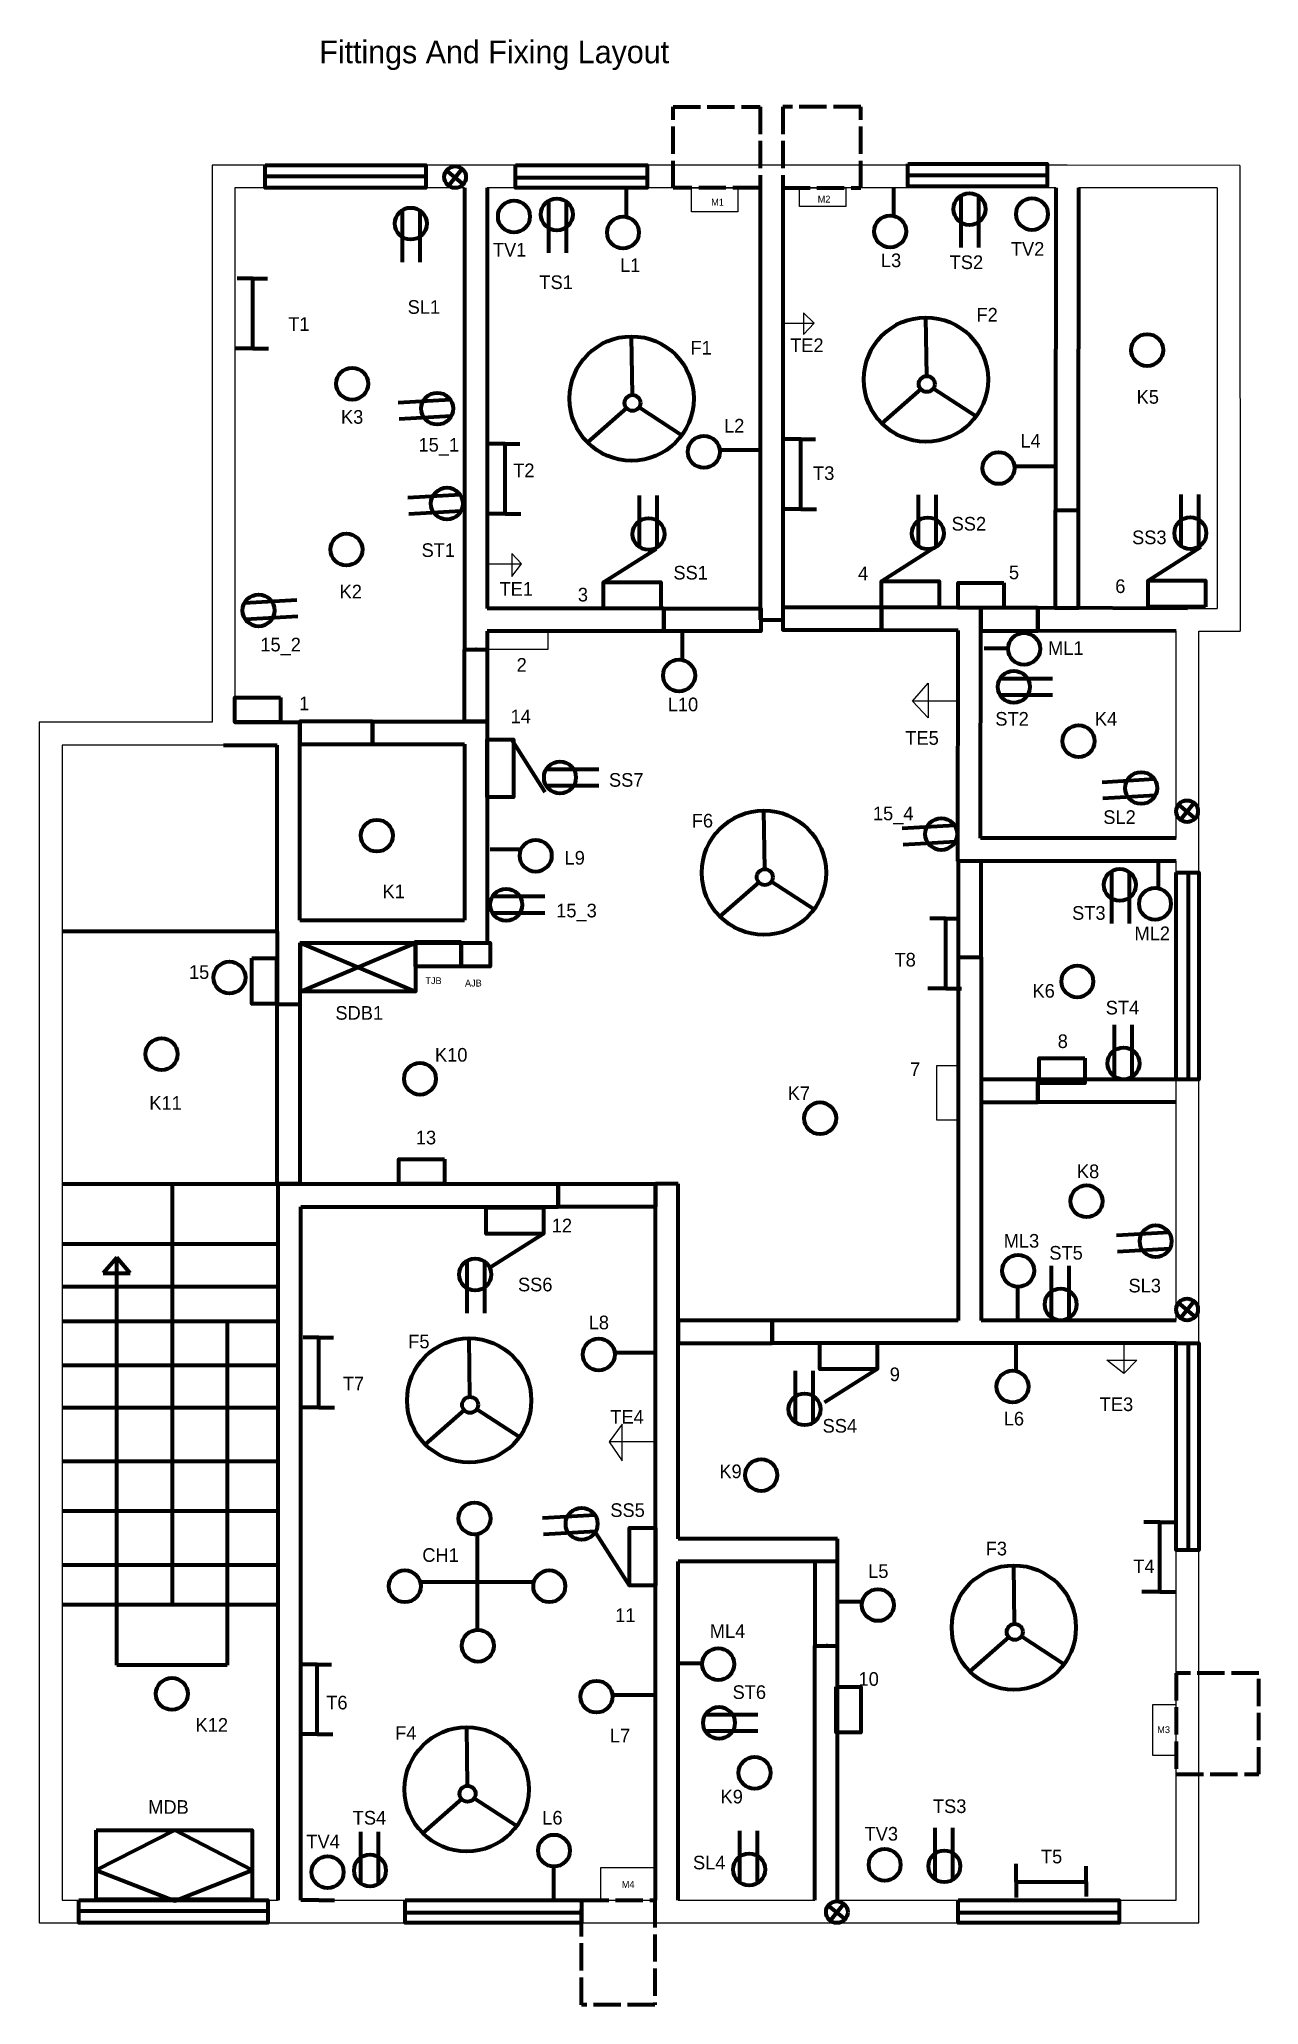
# Model space of a CAD drawing. Header units: inches. Extents: x 219 to 756, y 19 to 883.
import ezdxf

# ---------------------------------------------------------------- set-up
doc = ezdxf.new("R2010")
doc.units = ezdxf.units.IN
doc.header["$MEASUREMENT"] = 0
doc.linetypes.add('ACAD_ISO02W100', pattern=[15, 12, -3])
doc.layers.add('Layer1', color=7, linetype='ACAD_ISO02W100')
doc.layers.add('Layer3', color=7, linetype='ACAD_ISO02W100')

msp = doc.modelspace()

# ---------------------------------------------------------------- linework, layer by layer
for p, q in [((329.24, 827.7), (295.24, 827.7)), ((295.24, 827.7), (295.24, 582.7)), ((411.24, 827.7), (329.24, 827.7)), ((541.24, 827.7), (411.24, 827.7)), ((671.24, 827.7), (541.24, 827.7)), ((747.22, 827.52), (671.24, 827.7)), ((747.22, 827.52), (747.41, 622.81)), ((329.24, 817.7), (305.24, 817.7)), ((305.24, 817.7), (305.24, 817.7)), ((305.24, 817.7), (305.24, 582.7)), ((406.24, 817.7), (329.24, 817.7)), ((329.24, 817.7), (329.24, 817.7)), ((536.24, 817.7), (416.24, 817.7)), ((666.24, 817.7), (546.24, 817.7)), ((737.24, 817.7), (676.24, 817.7)), ((737.24, 817.7), (737.24, 632.7)), ((559.96, 758.23), (555.33, 762.85)), ((555.33, 762.85), (555.33, 753.2)), ((546.24, 758.23), (559.96, 758.23)), ((555.33, 753.2), (559.96, 758.23)), ((431.29, 652.34), (427.09, 656.96)), ((427.09, 656.96), (427.09, 646.89)), ((416.24, 652.34), (431.29, 652.34)), ((427.09, 646.89), (431.29, 652.34)), ((719.24, 632.7), (719.24, 632.7)), ((719.24, 632.7), (737.24, 632.7)), ((737.24, 632.7), (737.24, 632.7)), ((719.24, 531.7), (719.24, 622.74)), ((729.24, 622.74), (747.41, 622.81)), ((729.24, 526.7), (729.24, 622.74)), ((603.27, 591.99), (610.13, 599.9)), ((610.13, 599.9), (610.13, 584.62)), ((623.37, 591.99), (603.27, 591.99)), ((610.13, 584.62), (603.27, 591.99)), ((295.24, 582.7), (219.24, 582.7)), ((219.24, 582.7), (219.24, 490.7)), ((305.24, 572.7), (229.24, 572.7)), ((229.24, 572.7), (229.24, 572.7)), ((229.24, 572.7), (229.24, 490.7)), ((305.24, 572.7), (305.24, 572.7)), ((719.24, 420.7), (719.24, 521.7)), ((729.24, 420.7), (729.24, 526.7)), ((719.24, 425.7), (719.24, 516.7)), ((219.24, 490.7), (219.24, 374.7)), ((229.24, 490.7), (229.24, 490.7)), ((229.24, 490.7), (229.24, 374.7)), ((229.24, 490.7), (229.24, 374.7)), ((719.24, 425.7), (719.24, 425.7)), ((719.24, 319.7), (719.24, 420.7)), ((719.24, 420.7), (719.24, 420.7)), ((729.24, 314.7), (729.24, 420.7)), ((219.24, 374.7), (219.24, 54.7)), ((229.24, 374.7), (229.24, 374.7)), ((229.24, 374.7), (229.24, 64.7)), ((729.24, 218.7), (729.24, 314.7)), ((696.15, 309.7), (696.15, 296.36)), ((719.24, 218.7), (719.24, 309.7)), ((696.15, 296.36), (688.76, 302.15)), ((688.76, 302.15), (701.96, 302.15)), ((701.96, 302.15), (696.15, 296.36)), ((696.15, 296.36), (696.15, 296.36)), ((475.57, 274.06), (469.85, 266.27)), ((475.57, 257.95), (475.57, 274.06)), ((490.24, 266.27), (469.85, 266.27)), ((469.85, 266.27), (475.57, 257.95)), ((719.24, 64.7), (719.24, 218.7)), ((719.24, 218.7), (719.24, 218.7)), ((729.24, 54.7), (729.24, 218.7)), ((229.24, 64.7), (324.24, 64.7)), ((334.24, 64.7), (490.24, 64.7)), ((500.24, 64.7), (560.24, 64.7)), ((570.24, 64.7), (719.24, 64.7)), ((219.24, 54.7), (329.24, 54.7)), ((329.24, 54.7), (495.24, 54.7)), ((495.24, 54.7), (565.24, 54.7)), ((565.24, 54.7), (729.24, 54.7))]:
    msp.add_line(p, q)
at = {"linetype": 'Continuous', "lineweight": 100}
for p, q in [((406.24, 817.7), (406.24, 614.74)), ((416.24, 817.7), (416.24, 632.72)), ((536.24, 817.7), (536.24, 627.72)), ((546.24, 817.7), (546.24, 627.72)), ((666.24, 817.7), (666.14, 676)), ((676.24, 817.7), (676.14, 675.99)), ((666.14, 676), (676.14, 675.99)), ((493.83, 632.72), (416.24, 632.72)), ((493.83, 632.72), (493.83, 622.72)), ((589.67, 633.24), (589.63, 623.24)), ((633.39, 633.09), (589.67, 633.24)), ((633.24, 531.7), (633.39, 633.12)), ((658.44, 632.98), (658.4, 622.98)), ((724.26, 632.72), (658.44, 632.98)), ((416.24, 622.72), (416.24, 614.74)), ((493.83, 622.72), (416.24, 622.72)), ((623.41, 623.11), (589.63, 623.24)), ((623.27, 521.7), (623.41, 623.11)), ((719.24, 622.74), (658.4, 622.98)), ((406.24, 614.74), (416.24, 614.74)), ((305.24, 582.7), (333.79, 582.7)), ((333.79, 495.7), (333.79, 582.7)), ((365.82, 583.07), (416.24, 583.07)), ((365.82, 583.07), (365.82, 573.07)), ((416.24, 583.07), (416.24, 485.7)), ((300.24, 572.7), (323.79, 572.7)), ((323.79, 490.7), (323.79, 572.7)), ((365.82, 573.07), (406.24, 573.07)), ((406.24, 573.07), (406.24, 495.7)), ((719.24, 531.7), (633.24, 531.7)), ((719.24, 521.7), (623.27, 521.7)), ((333.79, 495.7), (406.24, 495.7)), ((323.79, 490.7), (323.79, 458.81)), ((333.79, 485.7), (416.24, 485.7)), ((333.79, 485.7), (333.79, 458.81)), ((623.42, 479.4), (623.42, 319.7)), ((623.42, 479.4), (633.42, 479.4)), ((633.42, 479.4), (633.42, 319.7)), ((323.79, 458.81), (333.79, 458.81)), ((719.24, 425.7), (658.42, 425.7)), ((658.42, 425.7), (658.42, 415.7)), ((719.24, 415.7), (658.42, 415.7)), ((229.24, 379.7), (324.24, 379.7)), ((324.24, 64.7), (324.24, 379.7)), ((324.24, 379.7), (447.39, 379.7)), ((447.39, 379.7), (447.39, 369.7)), ((490.24, 64.7), (490.24, 379.7)), ((500.24, 223.7), (500.24, 379.7)), ((334.24, 64.7), (334.24, 369.7)), ((334.24, 369.7), (447.39, 369.7)), ((623.42, 319.7), (541.61, 319.7)), ((541.61, 319.7), (541.61, 309.7)), ((719.24, 319.7), (633.42, 319.7)), ((570.24, 223.7), (500.24, 223.7)), ((500.24, 64.7), (500.24, 213.7)), ((570.24, 213.7), (500.24, 213.7)), ((560.24, 64.7), (560.24, 176.53)), ((560.24, 176.53), (570.24, 176.53)), ((570.24, 64.7), (570.24, 176.53))]:
    msp.add_line(p, q, dxfattribs=at)
at = {"color": 0, "linetype": 'Continuous', "lineweight": 100}
msp.add_line((719.24, 309.7), (541.61, 309.7), dxfattribs=at)
for points in [[(506.01, 817.7), (526.46, 817.7), (526.46, 807.17), (506.01, 807.17)], [(553.56, 817.7), (573.97, 817.7), (573.97, 809.6), (553.56, 809.6)], [(416.24, 622.72), (442.87, 622.72), (442.87, 614.74), (416.24, 614.74)], [(623.2, 431.57), (613.82, 431.57), (613.82, 407.86), (623.2, 407.86)], [(719.24, 150.68), (708.82, 150.68), (708.82, 128.55), (719.24, 128.55)], [(466.09, 64.7), (490.24, 64.7), (490.24, 78.95), (466.09, 78.95)]]:
    msp.add_lwpolyline(points, close=True)
at = {"linetype": 'Continuous', "lineweight": 100}
for points in [[(493.83, 628.24), (493.83, 627.72)], [(589.65, 627.72), (589.65, 628.24)], [(411.45, 614.74), (411.24, 614.74)], [(565.92, 176.53), (565.24, 176.53)]]:
    msp.add_lwpolyline(points, dxfattribs=at)
at = {"layer": 'Layer1', "linetype": 'Continuous', "lineweight": 100}
for p, q in [((277.6, 379.7), (277.6, 194.8)), ((229.24, 353.4), (324.24, 353.4)), ((253.27, 347.42), (247.32, 340.4)), ((253.27, 168.14), (253.27, 347.42)), ((259.22, 340.4), (253.27, 347.42)), ((247.32, 340.4), (259.22, 340.4)), ((259.22, 340.4), (259.22, 340.4)), ((324.24, 334.46), (229.24, 334.46)), ((229.24, 319.3), (324.24, 319.3)), ((301.93, 319.3), (301.93, 168.14)), ((324.24, 299.82), (229.24, 299.82)), ((229.24, 281.41), (324.24, 281.41)), ((324.24, 257.59), (229.24, 257.59)), ((229.24, 235.94), (324.24, 235.94)), ((324.24, 212.12), (229.24, 212.12)), ((229.24, 194.8), (324.24, 194.8)), ((301.93, 168.14), (253.27, 168.14))]:
    msp.add_line(p, q, dxfattribs=at)
at = {"layer": 'Layer3', "color": 5, "linetype": 'Continuous', "lineweight": 100}
for p, q in [((318.56, 822.95), (389.21, 822.95)), ((428.67, 822.28), (486.58, 822.28)), ((601.23, 823.29), (662.5, 823.29)), ((724.55, 516.7), (724.55, 425.7)), ((724.55, 309.7), (724.55, 218.7)), ((236.6, 59.97), (319.7, 59.97)), ((380.13, 59.24), (457.7, 59.24)), ((623.31, 59.31), (694.09, 59.31))]:
    msp.add_line(p, q, dxfattribs=at)
at = {"layer": 'Layer3', "color": 0, "linetype": 'Continuous', "lineweight": 100}
for p, q in [((398.32, 825.39), (405.7, 819.33)), ((399.18, 818.7), (405.2, 826.13)), ((477.36, 817.21), (477.36, 804.73)), ((594.87, 817.72), (594.87, 805.24)), ((624.57, 814.36), (624.57, 791.47)), ((632.35, 814.15), (632.35, 791.47)), ((378.87, 807.95), (378.87, 785.06)), ((386.65, 807.74), (386.65, 785.06)), ((443.11, 812.01), (443.11, 789.11)), ((450.9, 811.8), (450.9, 789.11)), ((313.15, 777.84), (306.23, 777.84)), ((313.15, 747.13), (313.15, 777.84)), ((313.15, 777.84), (313.15, 777.84)), ((313.15, 777.84), (319.58, 777.84)), ((609.51, 735), (609.17, 760.77)), ((480.07, 726.66), (479.73, 752.42)), ((313.15, 747.13), (305.24, 747.13)), ((313.15, 747.13), (320.08, 747.13)), ((606.92, 729.16), (589.84, 714.1)), ((612.5, 729.57), (631.29, 717.38)), ((400.13, 724.47), (377.03, 723.14)), ((477.48, 720.82), (460.4, 705.76)), ((483.07, 721.23), (501.86, 709.04)), ((400.41, 717.29), (377.44, 715.97)), ((424.15, 705.12), (417.23, 705.12)), ((424.15, 674.42), (424.15, 705.12)), ((424.15, 705.12), (424.15, 705.12)), ((424.15, 705.12), (430.58, 705.12)), ((536.51, 702.35), (519.01, 702.35)), ((554.15, 707.21), (547.23, 707.21)), ((554.15, 676.51), (554.15, 707.21)), ((554.15, 707.21), (554.15, 707.21)), ((554.15, 707.21), (560.58, 707.21)), ((666.12, 695.23), (648.61, 695.23)), ((721.41, 660.14), (721.41, 682.82)), ((729.19, 659.93), (729.19, 682.82)), ((404.4, 682.7), (381.3, 681.37)), ((404.68, 675.52), (381.71, 674.2)), ((424.15, 674.42), (416.24, 674.42)), ((424.15, 674.42), (431.08, 674.42)), ((483.15, 659.79), (483.15, 682.47)), ((490.93, 659.58), (490.93, 682.47)), ((554.15, 676.51), (546.24, 676.51)), ((554.15, 676.51), (561.08, 676.51)), ((605.94, 660.08), (605.94, 682.76)), ((613.73, 659.87), (613.73, 682.76)), ((467.39, 644.29), (490.55, 659.01)), ((589.67, 644.81), (612.83, 659.53)), ((706.86, 645.12), (730.02, 659.84)), ((309.53, 635.28), (332.5, 636.6)), ((309.81, 628.1), (332.91, 629.43)), ((501.99, 622.45), (501.99, 609.97)), ((634.71, 615.38), (645, 615.38)), ((641.83, 602.01), (664.84, 602.01)), ((641.7, 594.82), (664.84, 594.82)), ((426.9, 575.1), (441.62, 551.94)), ((442.26, 562.13), (465.27, 562.13)), ((442.13, 554.95), (465.27, 554.95)), ((709.71, 557.64), (686.61, 556.31)), ((709.99, 550.46), (687.02, 549.14)), ((720.23, 546.5), (727.61, 540.43)), ((721.09, 539.81), (727.1, 547.23)), ((538.26, 518.15), (537.92, 543.91)), ((621.8, 537.38), (598.7, 536.04)), ((622.08, 530.2), (599.11, 528.88)), ((417.56, 526.89), (430.61, 526.89)), ((711.32, 522.03), (711.32, 509.55)), ((535.67, 512.31), (518.59, 497.25)), ((541.26, 512.72), (560.04, 500.53)), ((690.73, 517.15), (690.73, 494.25)), ((698.51, 516.93), (698.51, 494.25)), ((418.61, 506.18), (441.62, 506.18)), ((418.48, 498.99), (441.62, 498.99)), ((617.86, 496.43), (610.94, 496.43)), ((617.86, 465.72), (617.86, 496.43)), ((617.86, 496.43), (617.86, 496.43)), ((617.86, 496.43), (624.29, 496.43)), ((334.07, 485.71), (384.64, 464.34)), ((334.07, 464.34), (384.64, 485.71)), ((617.86, 465.72), (609.95, 465.72)), ((617.86, 465.72), (624.79, 465.72)), ((692.04, 426.99), (692.04, 449.67)), ((699.82, 426.78), (699.82, 449.67)), ((500.24, 379.7), (490.24, 379.7)), ((440.97, 357.76), (417.81, 343.04)), ((716.08, 358.32), (692.99, 356.99)), ((407.19, 345.81), (407.19, 322.91)), ((716.37, 351.14), (693.4, 349.82)), ((414.98, 345.59), (414.98, 322.91)), ((664.38, 320.99), (664.38, 343.67)), ((672.17, 320.78), (672.17, 343.67)), ((649.59, 319.7), (649.59, 334.49)), ((720.23, 327.39), (727.61, 321.33)), ((721.09, 320.7), (727.1, 328.13)), ((342.15, 312.12), (335.23, 312.12)), ((342.15, 281.41), (342.15, 312.12)), ((342.15, 312.12), (342.15, 312.12)), ((342.15, 312.12), (348.58, 312.12)), ((408.63, 286.07), (408.29, 311.83)), ((490.24, 305.41), (472.73, 305.41)), ((648.69, 309.7), (648.69, 297.22)), ((551.76, 274.86), (551.76, 297.54)), ((559.55, 274.65), (559.55, 297.54)), ((587.71, 298.3), (564.55, 283.58)), ((342.15, 281.41), (334.24, 281.41)), ((342.15, 281.41), (349.08, 281.41)), ((406.04, 280.23), (388.96, 265.17)), ((411.63, 280.64), (430.42, 268.45)), ((463.64, 234.05), (440.54, 232.72)), ((411.84, 225.61), (411.84, 183.79)), ((463.92, 226.88), (440.95, 225.55)), ((478.74, 203.17), (464.02, 226.33)), ((711.98, 231.02), (705.05, 231.02)), ((711.98, 200.31), (711.98, 231.02)), ((711.98, 231.02), (711.98, 231.02)), ((711.98, 231.02), (718.41, 231.02)), ((648.18, 186.19), (647.83, 211.96)), ((386.8, 204.7), (436.89, 204.7)), ((711.98, 200.31), (704.07, 200.31)), ((711.98, 200.31), (718.91, 200.31)), ((570.24, 196.01), (580.33, 196.01)), ((645.59, 180.35), (628.51, 165.3)), ((651.17, 180.76), (669.96, 168.57)), ((341.38, 168.4), (334.45, 168.4)), ((341.38, 137.69), (341.38, 168.4)), ((341.38, 168.4), (341.38, 168.4)), ((341.38, 168.4), (347.81, 168.4)), ((500.24, 168.89), (510.53, 168.89)), ((489.26, 154.93), (471.75, 154.93)), ((407.53, 115.04), (407.19, 140.81)), ((512.07, 139.19), (535.21, 139.19)), ((512.21, 146.37), (535.21, 146.37)), ((341.38, 137.69), (333.46, 137.69)), ((341.38, 137.69), (348.3, 137.69)), ((404.94, 109.2), (387.86, 94.14)), ((410.53, 109.61), (429.32, 97.42)), ((527.37, 72.5), (527.37, 95.18)), ((535.15, 72.29), (535.15, 95.18)), ((613.21, 73.88), (613.21, 96.56)), ((621, 73.67), (621, 96.56)), ((360.63, 72.05), (360.63, 94.74)), ((368.41, 71.84), (368.41, 94.74)), ((445.48, 64.7), (445.48, 79.49)), ((648.89, 72.77), (648.89, 80.68)), ((679.6, 72.77), (679.6, 79.7)), ((648.89, 72.77), (679.6, 72.77)), ((648.89, 72.77), (648.89, 65.84)), ((679.6, 72.77), (679.6, 72.77)), ((679.6, 72.77), (679.6, 66.34)), ((342.15, 64.7), (334.24, 64.7)), ((342.15, 64.7), (349.08, 64.7)), ((566.23, 62.39), (573.61, 56.33)), ((567.09, 55.7), (573.1, 63.13))]:
    msp.add_line(p, q, dxfattribs=at)
at = {"layer": 'Layer3', "linetype": 'Continuous', "lineweight": 100}
for p, q in [((536.24, 627.72), (546.24, 627.72)), ((323.79, 490.7), (229.24, 490.7)), ((570.24, 213.7), (570.24, 223.7))]:
    msp.add_line(p, q, dxfattribs=at)
at = {"layer": 'Layer3', "color": 0, "linetype": 'ACAD_ISO02W100', "lineweight": 100}
for points in [[(536.24, 817.7), (497.99, 817.7), (497.99, 853.36), (536.24, 853.36)], [(546.24, 817.7), (580.49, 817.7), (580.49, 853.36), (546.24, 853.36)], [(719.24, 120.07), (755.52, 120.07), (755.52, 164.54), (719.24, 164.54)], [(457.7, 64.7), (489.99, 64.7), (489.99, 18.76), (457.7, 18.76)]]:
    msp.add_lwpolyline(points, close=True, dxfattribs=at)
at = {"layer": 'Layer3', "color": 5, "linetype": 'Continuous', "lineweight": 100}
for points in [[(318.56, 827.7), (389.21, 827.7), (389.21, 817.7), (318.56, 817.7)], [(428.67, 827.7), (486.58, 827.7), (486.58, 817.7), (428.67, 817.7)], [(601.23, 828.38), (662.5, 828.38), (662.5, 818.38), (601.23, 818.38)], [(719.24, 516.7), (729.24, 516.7), (729.24, 425.7), (719.24, 425.7)], [(719.24, 309.7), (729.24, 309.7), (729.24, 218.7), (719.24, 218.7)], [(236.6, 64.7), (319.7, 64.7), (319.7, 54.7), (236.6, 54.7)], [(380.13, 64.7), (457.7, 64.7), (457.7, 54.7), (380.13, 54.7)], [(623.31, 64.7), (694.09, 64.7), (694.09, 54.7), (623.31, 54.7)]]:
    msp.add_lwpolyline(points, close=True, dxfattribs=at)
at = {"layer": 'Layer3', "color": 2, "linetype": 'Continuous', "lineweight": 100}
for points in [[(666.14, 676), (676.11, 676), (676.11, 632.91), (666.14, 632.91)], [(493.83, 632.72), (536.6, 632.72), (536.6, 622.72), (493.83, 622.72)], [(589.67, 633.24), (546.24, 633.24), (546.24, 623.41), (589.67, 623.41)], [(658.44, 632.98), (633.38, 632.98), (633.38, 622.98), (658.44, 622.98)], [(406.24, 614.74), (416.24, 614.74), (416.24, 583.07), (406.24, 583.07)], [(365.82, 583.07), (333.79, 583.07), (333.79, 573.07), (365.82, 573.07)], [(623.42, 479.4), (633.42, 479.4), (633.42, 521.7), (623.42, 521.7)], [(323.79, 458.81), (333.79, 458.81), (333.79, 379.7), (323.79, 379.7)], [(658.42, 425.7), (633.42, 425.7), (633.42, 415.7), (658.42, 415.7)], [(447.39, 379.7), (490.24, 379.7), (490.24, 369.7), (447.39, 369.7)], [(541.61, 319.7), (500.24, 319.7), (500.24, 309.7), (541.61, 309.7)], [(560.24, 176.53), (570.24, 176.53), (570.24, 213.7), (560.24, 213.7)]]:
    msp.add_lwpolyline(points, close=True, dxfattribs=at)
at = {"layer": 'Layer3', "color": 0, "linetype": 'Continuous', "lineweight": 100}
for points in [[(492.65, 632.72), (467.39, 632.72), (467.39, 644.29), (492.65, 644.29)], [(614.93, 633.24), (589.67, 633.24), (589.67, 644.81), (614.93, 644.81)], [(643.39, 644.01), (643.39, 633.12), (623.31, 633.12), (623.31, 644.01)], [(732.12, 633.55), (706.86, 633.55), (706.86, 645.12), (732.12, 645.12)], [(325.32, 593.59), (325.32, 582.7), (305.24, 582.7), (305.24, 593.59)], [(416.24, 549.83), (416.24, 575.1), (427.8, 575.1), (427.8, 549.83)], [(334.07, 485.71), (384.64, 485.71), (384.64, 464.34), (334.07, 464.34)], [(404.72, 486.24), (404.72, 475.35), (384.64, 475.35), (384.64, 486.24)], [(404.72, 485.7), (417.56, 485.7), (417.56, 475.35), (404.72, 475.35)], [(312.69, 478.99), (323.58, 478.99), (323.58, 458.9), (312.69, 458.9)], [(679.06, 434.97), (679.06, 424.07), (658.98, 424.07), (658.98, 434.97)], [(397.43, 390.59), (397.43, 379.7), (377.35, 379.7), (377.35, 390.59)], [(415.7, 369.32), (440.97, 369.32), (440.97, 357.76), (415.7, 357.76)], [(562.44, 309.87), (587.71, 309.87), (587.71, 298.3), (562.44, 298.3)], [(490.31, 228.44), (490.31, 203.17), (478.74, 203.17), (478.74, 228.44)], [(569.7, 158.61), (580.59, 158.61), (580.59, 138.53), (569.7, 138.53)], [(244.24, 95.49), (312.9, 95.49), (312.9, 65.01), (244.24, 65.01)], [(312.9, 77.91), (278.86, 95.49), (244.24, 77.91), (278.86, 64.41)]]:
    msp.add_lwpolyline(points, close=True, dxfattribs=at)
for centre, radius in [((402.11, 822.48), 4.78), ((446.85, 806.07), 7.02), ((628.3, 808.42), 7.02), ((655.81, 806.21), 7.02), ((382.6, 802.01), 7.02), ((427.99, 805.13), 7.02), ((475.95, 798.08), 7.02), ((593.46, 798.59), 7.02), ((609.17, 733.43), 27.33), ((479.73, 725.09), 27.33), ((706.47, 746.42), 7.02), ((356.85, 731.61), 7.02), ((609.56, 731.48), 3.51), ((394.25, 720.64), 7.02), ((480.12, 723.14), 3.51), ((511.53, 701.65), 7.02), ((641.14, 694.53), 7.02), ((398.52, 678.88), 7.02), ((354.3, 658.66), 7.02), ((487.2, 665.52), 7.02), ((609.99, 665.81), 7.02), ((725.46, 665.87), 7.02), ((315.69, 631.92), 7.02), ((652.32, 615.03), 7.02), ((500.59, 603.32), 7.02), ((647.8, 598.3), 7.02), ((676.32, 574.42), 7.02), ((448.22, 558.43), 7.02), ((703.83, 553.82), 7.02), ((724.01, 543.58), 4.78), ((367.67, 532.87), 7.02), ((537.92, 516.58), 27.33), ((615.92, 533.55), 7.02), ((437.55, 524.03), 7.02), ((538.31, 514.63), 3.51), ((694.46, 511.2), 7.02), ((424.57, 502.47), 7.02), ((709.92, 502.89), 7.02), ((302.85, 470.45), 7.02), ((675.75, 468.77), 7.02), ((273.03, 436.78), 7.02), ((386.66, 425.97), 7.02), ((696.09, 432.72), 7.02), ((562.61, 408.57), 7.02), ((679.82, 372.09), 7.02), ((710.2, 354.49), 7.02), ((410.92, 339.86), 7.02), ((649.7, 341.51), 7.02), ((668.43, 326.72), 7.02), ((724.01, 324.48), 4.78), ((408.29, 284.5), 27.33), ((465.26, 304.71), 7.02), ((647.28, 290.57), 7.02), ((408.68, 282.55), 3.51), ((555.81, 280.59), 7.02), ((536.74, 251.66), 7.02), ((410.63, 232.62), 7.02), ((457.75, 230.23), 7.02), ((379.98, 202.76), 7.02), ((443.53, 202.76), 7.02), ((647.83, 184.62), 27.33), ((588.06, 194.52), 7.02), ((412.13, 176.62), 7.02), ((648.23, 182.68), 3.51), ((517.85, 168.54), 7.02), ((277.55, 155.42), 7.02), ((464.27, 154.23), 7.02), ((518.17, 142.67), 7.02), ((407.19, 113.47), 27.33), ((533.83, 120.73), 7.02), ((407.58, 111.53), 3.51), ((445.59, 86.51), 7.02), ((591.02, 80.28), 7.02), ((617.26, 79.61), 7.02), ((346.04, 77.06), 7.02), ((364.68, 77.78), 7.02), ((531.42, 78.23), 7.02), ((570.01, 59.48), 4.78)]:
    msp.add_circle(centre, radius, dxfattribs=at)

# ---------------------------------------------------------------- texts
at = {"attachment_point": 1}
for s, insert, char_height in [('Fittings And Fixing Layout', (342.35, 882.54), 10), ('L1', (474.64, 786.74), 6), ('L3', (589.37, 788.87), 6), ('TS1', (439.18, 779.25), 6), ('T1', (328.72, 760.86), 6), ('SL1', (381.23, 768.35), 6), ('F2', (631.39, 764.95), 6), ('F1', (505.62, 750.43), 6), ('K5', (701.84, 728.81), 6), ('K3', (351.91, 720), 6), ('L2', (520.38, 716.14), 6), ('15_1', (386, 707.74), 6), ('T2', (427.65, 696.51), 6), ('T3', (559.54, 695.28), 6), ('SS2', (620.47, 673.03), 6), ('SS3', (699.83, 667.04), 6), ('ST1', (387.36, 661.43), 6), ('SS1', (498.11, 651.51), 6), ('K2', (351.32, 643.2), 6), ('15_2', (316.45, 619.89), 6), ('ML1', (662.9, 618.34), 6), ('14', (426.51, 588.3), 6), ('L10', (495.63, 593.58), 6), ('ST2', (639.68, 587.24), 6), ('K4', (683.48, 587.24), 6), ('SS7', (469.78, 560.37), 6), ('15_4', (585.86, 545.62), 6), ('F6', (506.18, 542.45), 6), ('SL2', (687.17, 544.02), 6), ('L9', (450.25, 526.12), 6), ('K1', (370.18, 511.32), 6), ('15_3', (446.56, 502.93), 6), ('ST3', (673.45, 501.86), 6), ('ML2', (700.89, 492.9), 6), ('T8', (595.36, 481.32), 6), ('K6', (656.04, 467.61), 6), ('ST4', (688.23, 460.23), 6), ('K10', (393.26, 439.48), 6), ('K11', (267.62, 418.3), 6), ('K7', (548.39, 422.61), 6), ('K8', (675.57, 388.25), 6), ('ML3', (643.38, 357.68), 6), ('ST5', (663.44, 352.41), 6), ('SS6', (429.76, 338.46), 6), ('SL3', (698.26, 337.99), 6), ('L8', (460.86, 321.77), 6), ('F5', (381.48, 313.42), 6), ('T7', (352.71, 294.88), 6), ('L6', (643.39, 279.49), 6), ('SS4', (563.71, 276.33), 6), ('K9', (518.33, 256.3), 6), ('SS5', (470.37, 239.25), 6), ('CH1', (387.67, 219.51), 6), ('F3', (635.47, 222.36), 6), ('L5', (583.76, 212.43), 6), ('T4', (700.37, 214.54), 6), ('ML4', (514.11, 186.08), 6), ('T6', (345.43, 154.63), 6), ('K12', (287.97, 144.81), 6), ('F4', (375.74, 141.24), 6), ('L7', (470.17, 140.08), 6), ('K9', (518.86, 113.27), 6), ('TS4', (357.09, 103.98), 6), ('L6', (440.44, 103.98), 6), ('TS3', (612.25, 109.05), 6), ('T5', (659.74, 86.92), 6), ('SL4', (506.72, 84.28), 6)]:
    msp.add_mtext(s, dxfattribs=dict(at, insert=insert, char_height=char_height))
at = {"color": 5, "insert": (514.74, 812.94), "char_height": 3, "width": 0.3346, "attachment_point": 1}
msp.add_mtext('M1', dxfattribs=at)
at = {"color": 5, "char_height": 3, "attachment_point": 1}
for s, insert in [('M2', (561.59, 814.28)), ('M3', (710.93, 141.2)), ('M4', (475.41, 73.12))]:
    msp.add_mtext(s, dxfattribs=dict(at, insert=insert))
at = {"color": 4, "attachment_point": 1}
for s, insert, char_height in [('TV1', (418.73, 793.55), 6), ('TV2', (646.52, 793.91), 6), ('AJB', (406.45, 469.52), 3), ('TV3', (582.18, 96.93), 6), ('TV4', (336.69, 93.5), 6)]:
    msp.add_mtext(s, dxfattribs=dict(at, insert=insert, char_height=char_height))
at = {"char_height": 6, "attachment_point": 1}
for s, insert, width in [('TS2', (619.62, 788.03), 0.4202), ('L4', (650.72, 709.55), 0.4202), ('ST6', (524.13, 159.21), 14.7817)]:
    msp.add_mtext(s, dxfattribs=dict(at, insert=insert, width=width))
at = {"color": 1, "char_height": 6, "attachment_point": 1}
for s, insert in [('TE2', (549.45, 751.52)), ('4', (579.29, 651.21)), ('5', (645.68, 651.63)), ('TE1', (421.63, 644.37)), ('3', (456.09, 641.85)), ('6', (692.43, 645.56)), ('2', (429.15, 610.97)), ('1', (333.5, 594.01)), ('TE5', (600.11, 578.82)), ('15', (285.06, 475.89)), ('SDB1', (349.46, 457.92)), ('8', (667.12, 445.47)), ('7', (602.21, 433.15)), ('13', (384.82, 403.11)), ('12', (444.61, 364.42)), ('9', (593.26, 298.99)), ('TE3', (685.6, 285.81)), ('TE4', (470.37, 280.29)), ('11', (472.5, 193.05)), ('10', (579.54, 165)), ('MDB', (267.12, 108.71))]:
    msp.add_mtext(s, dxfattribs=dict(at, insert=insert))
at = {"color": 2, "insert": (389.04, 470.57), "char_height": 3, "attachment_point": 1}
msp.add_mtext('TJB', dxfattribs=at)

doc.saveas('drawing.dxf')
